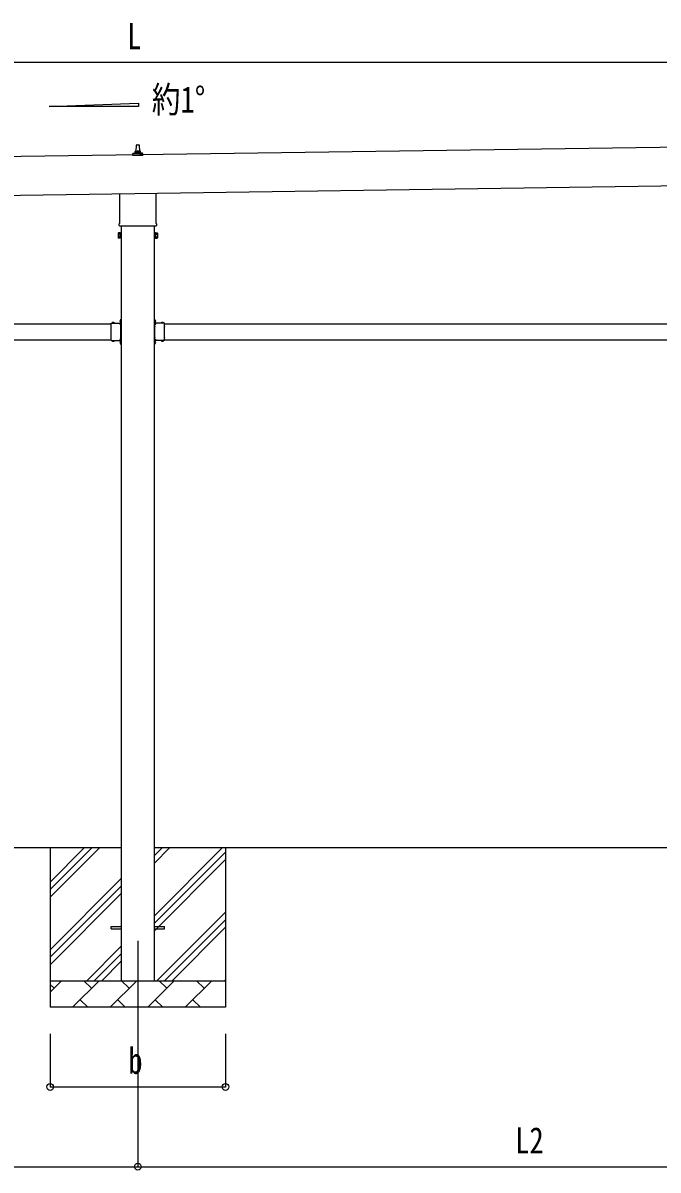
# Model space of a CAD drawing. Units: millimetres, scale not verified. Extents: x -12615 to 12615, y -8910 to 8910.
# Drawn here: x -2676 to -284, y -5409 to -1090 of the extents above; entities that cross this region are included whole.
import ezdxf
from ezdxf.enums import TextEntityAlignment as Align

# ---------------------------------------------------------------- set-up
doc = ezdxf.new("R2010")
doc.units = ezdxf.units.MM
doc.header["$LTSCALE"] = 40
for name, color, linetype in [('0-3_YKK_12', 2, 'Continuous'), ('0-4_YKK_13', 4, 'Continuous'), ('0-5_YKK_A1', 4, 'Continuous'), ('0-6_YKK_D', 6, 'Continuous')]:
    doc.layers.add(name, color=color, linetype=linetype)
doc.styles.add('ＭＳ ゴシック', font='')
doc.styles.get('ＭＳ ゴシック').set_extended_font_data('MS Gothic')

msp = doc.modelspace()

# ---------------------------------------------------------------- linework, layer by layer
at = {"layer": '0-3_YKK_12'}
msp.add_line((-2243.44, -4546), (-2243.44, -5046), dxfattribs=at)
at = {"layer": '0-4_YKK_13'}
for p, q in [((-2249.44, -1573.88), (-2248.71, -1550.36)), ((-2247.71, -1549.38), (-2239.17, -1549.38)), ((-2238.17, -1550.36), (-2237.44, -1573.88)), ((-2261.69, -1589.38), (-2261.69, -1581.67)), ((-2225.19, -1589.38), (-2261.69, -1589.38)), ((-2261.31, -1580.88), (-2225.57, -1580.88)), ((-2260.93, -1580.7), (-2254.2, -1579.07)), ((-2253.82, -1578.88), (-2233.06, -1578.88)), ((-2253.44, -1578.1), (-2253.44, -1573.88)), ((-2252.44, -1573.88), (-2234.44, -1573.88)), ((-2233.44, -1578.1), (-2233.44, -1573.88)), ((-2225.95, -1580.7), (-2232.68, -1579.07)), ((-2225.19, -1589.38), (-2225.19, -1581.67)), ((-2311.74, -1843.37), (-2311.74, -1732.72)), ((-2175.14, -1730.77), (-2175.14, -1843.37)), ((-2313.44, -1852.14), (-2313.44, -1846.64)), ((-2175.5, -1855.64), (-2311.38, -1855.64)), ((-2173.44, -1846.64), (-2173.44, -1852.14)), ((-2317.44, -1881.64), (-2316.68, -1880.33)), ((-2317.44, -1881.64), (-2317.44, -1898.64)), ((-2317.44, -1898.64), (-2316.68, -1899.96)), ((-2310.44, -1885.24), (-2316.68, -1885.24)), ((-2310.44, -1895.05), (-2316.68, -1895.05)), ((-2310.44, -1899.96), (-2316.68, -1899.96)), ((-2307.94, -1899.34), (-2310.44, -1899.34)), ((-2178.94, -1899.34), (-2176.44, -1899.34)), ((-2176.44, -1885.24), (-2170.2, -1885.24)), ((-2176.44, -1895.05), (-2170.2, -1895.05)), ((-2176.44, -1899.96), (-2170.2, -1899.96)), ((-2169.44, -1881.64), (-2170.2, -1880.33)), ((-2169.44, -1898.64), (-2170.2, -1899.96)), ((-2169.44, -1881.64), (-2169.44, -1898.64)), ((-2343.94, -2231.29), (-2343.94, -2220.9)), ((-2343.94, -2220.9), (-2307.54, -2220.9)), ((-2343.94, -2273.29), (-2343.94, -2232.71)), ((-2340.68, -2220.04), (-2340.68, -2220.2)), ((-2339.98, -2220.9), (-2331.91, -2220.9)), ((-2337.07, -2220.9), (-2338.39, -2218.24)), ((-2334.82, -2220.9), (-2333.49, -2218.24)), ((-2331.21, -2220.04), (-2331.21, -2220.2)), ((-2311.64, -2213), (-2305.94, -2213)), ((-2307.94, -2222.5), (-2310.94, -2222.5)), ((-2307.54, -2211.87), (-2310.2, -2210.55)), ((-2307.54, -2214.13), (-2310.2, -2215.45)), ((-2308.4, -2208.27), (-2308.24, -2208.27)), ((-2308.4, -2217.74), (-2308.24, -2217.74)), ((-2307.94, -2231.29), (-2307.94, -2224.5)), ((-2307.94, -2273.29), (-2307.94, -2232.71)), ((-2307.54, -2205.5), (-2305.94, -2205.5)), ((-2307.54, -2222.46), (-2307.54, -2205.5)), ((-2307.54, -2208.97), (-2307.54, -2217.04)), ((-2305.94, -2210), (-2307.54, -2210)), ((-2307.54, -2211), (-2305.94, -2211)), ((-2307.54, -2215), (-2305.94, -2215)), ((-2305.94, -2216), (-2307.54, -2216)), ((-2179.34, -2205.5), (-2180.94, -2205.5)), ((-2180.94, -2210), (-2179.34, -2210)), ((-2179.34, -2211), (-2180.94, -2211)), ((-2175.24, -2213), (-2180.94, -2213)), ((-2179.34, -2215), (-2180.94, -2215)), ((-2180.94, -2216), (-2179.34, -2216)), ((-2179.34, -2222.46), (-2179.34, -2205.5)), ((-2179.34, -2208.97), (-2179.34, -2217.04)), ((-2179.34, -2211.87), (-2176.68, -2210.55)), ((-2179.34, -2214.13), (-2176.68, -2215.45)), ((-2142.94, -2220.9), (-2179.34, -2220.9)), ((-2178.94, -2222.5), (-2175.94, -2222.5)), ((-2178.94, -2231.29), (-2178.94, -2224.5)), ((-2178.94, -2273.29), (-2178.94, -2232.71)), ((-2178.48, -2208.27), (-2178.64, -2208.27)), ((-2178.48, -2217.74), (-2178.64, -2217.74)), ((-2155.68, -2220.04), (-2155.68, -2220.2)), ((-2146.91, -2220.9), (-2154.98, -2220.9)), ((-2152.07, -2220.9), (-2153.39, -2218.24)), ((-2149.82, -2220.9), (-2148.49, -2218.24)), ((-2146.21, -2220.04), (-2146.21, -2220.2)), ((-2142.94, -2231.29), (-2142.94, -2220.9)), ((-2142.94, -2273.29), (-2142.94, -2232.71)), ((-2343.94, -2285.1), (-2343.94, -2274.71)), ((-2343.94, -2285.1), (-2307.54, -2285.1)), ((-2340.68, -2285.96), (-2340.68, -2285.8)), ((-2339.98, -2285.1), (-2331.91, -2285.1)), ((-2337.07, -2285.1), (-2338.39, -2287.76)), ((-2334.82, -2285.1), (-2333.49, -2287.76)), ((-2331.21, -2285.96), (-2331.21, -2285.8)), ((-2310.94, -2283.5), (-2307.94, -2283.5)), ((-2308.4, -2288.27), (-2308.24, -2288.27)), ((-2307.94, -2281.5), (-2307.94, -2274.71)), ((-2307.54, -2300.5), (-2307.54, -2283.54)), ((-2179.34, -2300.5), (-2179.34, -2283.54)), ((-2142.94, -2285.1), (-2179.34, -2285.1)), ((-2178.94, -2281.5), (-2178.94, -2274.71)), ((-2175.94, -2283.5), (-2178.94, -2283.5)), ((-2178.48, -2288.27), (-2178.64, -2288.27)), ((-2155.68, -2285.96), (-2155.68, -2285.8)), ((-2146.91, -2285.1), (-2154.98, -2285.1)), ((-2152.07, -2285.1), (-2153.39, -2287.76)), ((-2149.82, -2285.1), (-2148.49, -2287.76)), ((-2146.21, -2285.96), (-2146.21, -2285.8)), ((-2142.94, -2285.1), (-2142.94, -2274.71)), ((-2307.54, -2291.87), (-2310.2, -2290.55)), ((-2307.54, -2294.13), (-2310.2, -2295.45)), ((-2308.4, -2297.74), (-2308.24, -2297.74)), ((-2307.54, -2288.97), (-2307.54, -2297.04)), ((-2307.54, -2291), (-2305.94, -2291)), ((-2307.54, -2295), (-2305.94, -2295)), ((-2307.54, -2300.5), (-2305.94, -2300.5)), ((-2179.34, -2291), (-2180.94, -2291)), ((-2179.34, -2295), (-2180.94, -2295)), ((-2179.34, -2300.5), (-2180.94, -2300.5)), ((-2179.34, -2288.97), (-2179.34, -2297.04)), ((-2179.34, -2291.87), (-2176.68, -2290.55)), ((-2179.34, -2294.13), (-2176.68, -2295.45)), ((-2178.48, -2297.74), (-2178.64, -2297.74)), ((-2343.44, -4491.5), (-2305.94, -4491.5)), ((-2343.44, -4500.5), (-2343.44, -4491.5)), ((-2343.44, -4500.5), (-2305.94, -4500.5)), ((-2180.94, -4491.5), (-2143.44, -4491.5)), ((-2180.94, -4500.5), (-2143.44, -4500.5)), ((-2143.44, -4500.5), (-2143.44, -4491.5))]:
    msp.add_line(p, q, dxfattribs=at)
for points in [[(-2310.44, -1899.96), (-2310.44, -1880.33), (-2316.68, -1880.33)], [(-2310.44, -1899.34), (-2310.44, -1880.94), (-2307.94, -1880.94)], [(-2176.44, -1899.34), (-2176.44, -1880.94), (-2178.94, -1880.94)], [(-2176.44, -1899.96), (-2176.44, -1880.33), (-2170.2, -1880.33)], [(-2307.94, -2224.5), (-2310.94, -2224.5), (-2310.94, -2220.9)], [(-2305.94, -2220.5), (-2305.94, -2214.5), (-2305.94, -2211.5), (-2305.94, -2205.5)], [(-2180.94, -2220.5), (-2180.94, -2214.5), (-2180.94, -2211.5), (-2180.94, -2205.5)], [(-2178.94, -2224.5), (-2175.94, -2224.5), (-2175.94, -2220.9)], [(-2307.94, -2281.5), (-2310.94, -2281.5), (-2310.94, -2285.1)], [(-2305.94, -2300.5), (-2305.94, -2294.5), (-2305.94, -2291.5), (-2305.94, -2285.5)], [(-2180.94, -2300.5), (-2180.94, -2294.5), (-2180.94, -2291.5), (-2180.94, -2285.5)], [(-2178.94, -2281.5), (-2175.94, -2281.5), (-2175.94, -2285.1)]]:
    msp.add_lwpolyline(points, dxfattribs=at)
for points in [[(-2307.94, -1900.64), (-2307.94, -1879.64), (-2305.94, -1879.64), (-2305.94, -1900.64)], [(-2178.94, -1900.64), (-2178.94, -1879.64), (-2180.94, -1879.64), (-2180.94, -1900.64)]]:
    msp.add_lwpolyline(points, close=True, dxfattribs=at)
for centre, radius, start, end in [((-2247.71, -1550.38), 1, 90, 178.60509), ((-2239.17, -1550.38), 1, 1.39491, 90), ((-2260.69, -1581.67), 1, 103.62699, 180), ((-2254.44, -1578.1), 1, 283.62699, 0), ((-2249.36, -1574.52), 4.13, 90, 171.17633), ((-2252.44, -1574.88), 1, 90, 180), ((-2240.11, -1573.88), 4.83, 133.60282, 180), ((-2246.77, -1573.88), 4.83, 0, 46.39718), ((-2237.53, -1574.52), 4.13, 8.82367, 90), ((-2234.44, -1574.88), 1, 0, 90), ((-2232.44, -1578.1), 1, 180, 256.37301), ((-2226.19, -1581.67), 1, 0, 76.37301), ((-2309.44, -1846.64), 4, 125.09963, 180), ((-2309.44, -1852.14), 4, 180, 194.47751), ((-2309.44, -1852.14), 4, 194.47751, 241.04498), ((-2177.44, -1852.14), 4, 298.95502, 345.52249), ((-2177.44, -1846.64), 4, 0, 54.90037), ((-2177.44, -1852.14), 4, 345.52249, 0), ((-2313.1, -1882.78), 4.34, 145.61575, 214.38425), ((-2301.2, -1890.14), 16.24, 162.41205, 197.58795), ((-2313.1, -1897.5), 4.34, 145.61575, 214.38425), ((-2173.79, -1882.78), 4.34, 325.61575, 34.38425), ((-2185.68, -1890.14), 16.24, 342.41205, 17.58795), ((-2173.79, -1897.5), 4.34, 325.61575, 34.38425), ((-2344.64, -2232), 1, 314.427, 45.573), ((-2339.98, -2220.2), 0.7, 180, 270), ((-2339.81, -2220.04), 0.862, 129.12355, 180), ((-2335.94, -2224.8), 7, 90, 129.12355), ((-2335.94, -2224.8), 7, 50.87645, 90), ((-2331.91, -2220.2), 0.7, 270, 0), ((-2332.07, -2220.04), 0.862, 0, 50.87645), ((-2303.64, -2213), 7, 140.87645, 180), ((-2303.64, -2213), 7, 180, 219.12355), ((-2308.4, -2209.13), 0.862, 90, 140.87645), ((-2308.4, -2216.87), 0.862, 219.12355, 270), ((-2308.24, -2208.97), 0.7, 0, 90), ((-2308.24, -2217.04), 0.7, 270, 0), ((-2307.24, -2232), 1, 134.427, 225.573), ((-2307.94, -2220.5), 2, 270, 0), ((-2178.94, -2220.5), 2, 180, 270), ((-2178.64, -2208.97), 0.7, 90, 180), ((-2178.64, -2217.04), 0.7, 180, 270), ((-2179.64, -2232), 1, 314.427, 45.573), ((-2178.48, -2209.13), 0.862, 39.12355, 90), ((-2178.48, -2216.87), 0.862, 270, 320.87645), ((-2183.24, -2213), 7, 0, 39.12355), ((-2183.24, -2213), 7, 320.87645, 0), ((-2154.98, -2220.2), 0.7, 180, 270), ((-2154.81, -2220.04), 0.862, 129.12355, 180), ((-2150.94, -2224.8), 7, 90, 129.12355), ((-2150.94, -2224.8), 7, 50.87645, 90), ((-2146.91, -2220.2), 0.7, 270, 0), ((-2147.07, -2220.04), 0.862, 0, 50.87645), ((-2142.24, -2232), 1, 134.427, 225.573), ((-2344.64, -2274), 1, 314.427, 45.573), ((-2339.98, -2285.8), 0.7, 90, 180), ((-2339.81, -2285.96), 0.862, 180, 230.87645), ((-2335.94, -2281.2), 7, 230.87645, 270), ((-2335.94, -2281.2), 7, 270, 309.12355), ((-2331.91, -2285.8), 0.7, 0, 90), ((-2332.07, -2285.96), 0.862, 309.12355, 0), ((-2303.64, -2293), 7, 140.87645, 180), ((-2308.4, -2289.13), 0.862, 90, 140.87645), ((-2307.24, -2274), 1, 134.427, 225.573), ((-2308.24, -2288.97), 0.7, 0, 90), ((-2307.94, -2285.5), 2, 0, 90), ((-2178.94, -2285.5), 2, 90, 180), ((-2178.64, -2288.97), 0.7, 90, 180), ((-2179.64, -2274), 1, 314.427, 45.573), ((-2178.48, -2289.13), 0.862, 39.12355, 90), ((-2183.24, -2293), 7, 0, 39.12355), ((-2154.98, -2285.8), 0.7, 90, 180), ((-2154.81, -2285.96), 0.862, 180, 230.87645), ((-2150.94, -2281.2), 7, 230.87645, 270), ((-2150.94, -2281.2), 7, 270, 309.12355), ((-2146.91, -2285.8), 0.7, 0, 90), ((-2147.07, -2285.96), 0.862, 309.12355, 0), ((-2142.24, -2274), 1, 134.427, 225.573), ((-2303.64, -2293), 7, 180, 219.12355), ((-2308.4, -2296.87), 0.862, 219.12355, 270), ((-2308.24, -2297.04), 0.7, 270, 0), ((-2178.64, -2297.04), 0.7, 180, 270), ((-2178.48, -2296.87), 0.862, 270, 320.87645), ((-2183.24, -2293), 7, 320.87645, 0)]:
    msp.add_arc(centre, radius, start, end, dxfattribs=at)
at = {"layer": '0-5_YKK_A1'}
for p, q in [((-2577.15, -1405.2), (-2241.15, -1392.79)), ((-2241.15, -1405.2), (-2577.15, -1405.2)), ((-2241.15, -1392.79), (-2241.15, -1405.2)), ((-188.71, -1557.4), (-5575.75, -1634.33)), ((-5573.68, -1779.32), (-186.64, -1702.36)), ((-2305.94, -1855.64), (-2305.94, -4696)), ((-2180.94, -4696), (-2180.94, -1855.64)), ((-5142.94, -2223), (-2343.94, -2223)), ((-2142.94, -2223), (656.06, -2223)), ((-5142.94, -2283), (-2343.94, -2283)), ((-2310.94, -2283), (-2306.44, -2283)), ((-2175.94, -2283), (-2180.44, -2283)), ((-2142.94, -2283), (656.06, -2283)), ((-2305.94, -4196), (-5180.94, -4196)), ((-2573.44, -4196), (-2573.44, -4796)), ((-2573.44, -4381.05), (-2388.39, -4196)), ((-2573.44, -4352.77), (-2416.67, -4196)), ((-2573.44, -4324.48), (-2444.96, -4196)), ((694.06, -4196), (-2180.94, -4196)), ((-2180.94, -4451.1), (-1925.84, -4196)), ((-2180.94, -4253.11), (-2123.83, -4196)), ((-2180.94, -4224.82), (-2152.12, -4196)), ((-2180.94, -4479.38), (-1913.44, -4211.88)), ((-1913.44, -4196), (-1913.44, -4796)), ((-2180.94, -4507.67), (-1913.44, -4240.17)), ((-2573.44, -4579.04), (-2305.94, -4311.54)), ((-2573.44, -4607.32), (-2305.94, -4339.82)), ((-2573.44, -4635.61), (-2305.94, -4368.11)), ((-2171.28, -4696), (-1913.44, -4438.16)), ((-2143, -4696), (-1913.44, -4466.44)), ((-2114.71, -4696), (-1913.44, -4494.73)), ((-2435.84, -4696), (-2305.94, -4566.1)), ((-2407.56, -4696), (-2305.94, -4594.38)), ((-2379.27, -4696), (-2305.94, -4622.67)), ((-2573.44, -4696), (-1913.44, -4696)), ((-2573.44, -4738.89), (-2530.55, -4696)), ((-2489.13, -4796), (-2389.13, -4696)), ((-2417.68, -4724.55), (-2446.23, -4696)), ((-2347.7, -4796), (-2247.7, -4696)), ((-2276.26, -4724.55), (-2304.81, -4696)), ((-2206.28, -4796), (-2106.28, -4696)), ((-2134.84, -4724.55), (-2163.39, -4696)), ((-2064.86, -4796), (-1964.86, -4696)), ((-1993.42, -4724.55), (-2021.97, -4696)), ((-1916.72, -4696), (-1913.44, -4692.72)), ((-2559.1, -4724.55), (-2573.44, -4710.21)), ((-2460.57, -4767.45), (-2432.02, -4796)), ((-2319.15, -4767.45), (-2290.6, -4796)), ((-2177.73, -4767.45), (-2149.18, -4796)), ((-2036.31, -4767.45), (-2007.76, -4796)), ((-1913.44, -4796), (-2573.44, -4796))]:
    msp.add_line(p, q, dxfattribs=at)
for points in [[(-2310.94, -2223), (-2306.44, -2223), (-2306.44, -2283)], [(-2175.94, -2223), (-2180.44, -2223), (-2180.44, -2283)]]:
    msp.add_lwpolyline(points, dxfattribs=at)
at = {"layer": '0-6_YKK_D'}
for p, q in [((948.2, -1238.82), (-5443.24, -1238.82)), ((-2573.44, -4896), (-2573.44, -5097)), ((-2243.44, -4896), (-2243.44, -5397)), ((-2243.44, -4896), (-2243.44, -5397)), ((-1913.44, -4896), (-1913.44, -5097)), ((-2573.44, -5096), (-1913.44, -5096)), ((-5243.44, -5396), (-2243.44, -5396)), ((-2243.44, -5396), (756.56, -5396))]:
    msp.add_line(p, q, dxfattribs=at)
for centre in [(-2573.44, -5096), (-1913.44, -5096), (-2243.44, -5396), (-2243.44, -5396)]:
    msp.add_circle(centre, 12.75, dxfattribs=at)

# ---------------------------------------------------------------- texts
at = {"layer": '0-5_YKK_A1', "style": 'ＭＳ ゴシック', "width": 0.8}
msp.add_text('約1°', height=98.97, dxfattribs=at).set_placement((-2190.99, -1457.59), align=Align.BOTTOM_LEFT)
at = {"layer": '0-6_YKK_D', "style": 'ＭＳ ゴシック', "width": 0.8}
for s, p in [('L', (-2283.52, -1218.82)), ('b', (-2279.44, -5076)), ('L2', (-822.64, -5376))]:
    msp.add_text(s, height=98.97, dxfattribs=at).set_placement(p, align=Align.BOTTOM_LEFT)

doc.saveas('drawing.dxf')
